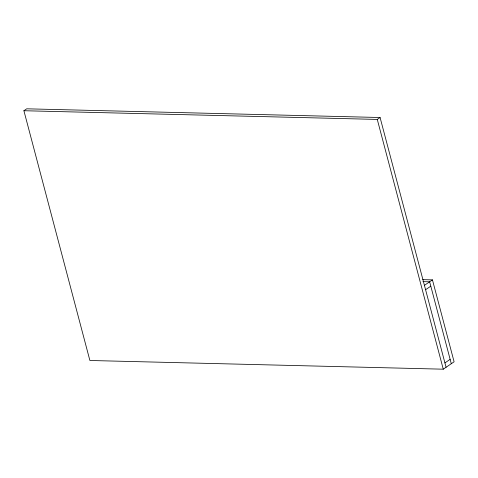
<?xml version="1.0" encoding="UTF-8"?>
<svg xmlns="http://www.w3.org/2000/svg" width="478" height="478" viewBox="0 0 478 478"><rect width="100%" height="100%" fill="white"/><g stroke="black" fill="none" stroke-linecap="round" stroke-linejoin="round"><path stroke-width="0.72" d="M422.761 279.642L432.453 279.881L454.1 361.798L443.261 369.189L89.888 360.49L23.9 110.729L26.708 108.811L380.082 117.51L446.07 367.271M23.9 110.729L377.273 119.422L380.082 117.51M424.428 285.348L432.453 279.881M425.581 289.722L430.798 286.167M444.916 362.904L450.133 359.342M422.934 281.632L429.644 281.793L451.292 363.716M377.273 119.422L443.261 369.189"/></g></svg>
